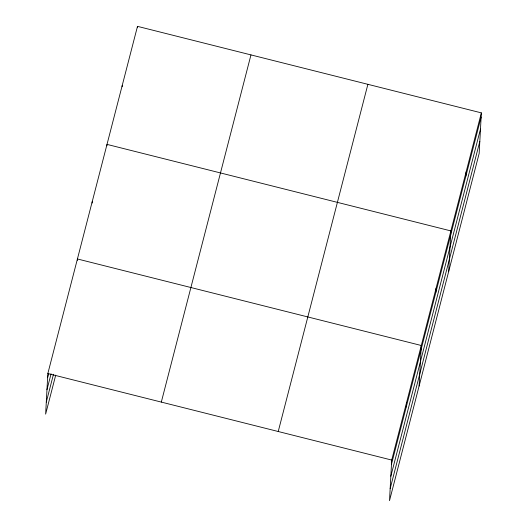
<?xml version="1.0" encoding="UTF-8"?>
<svg xmlns="http://www.w3.org/2000/svg" width="527" height="527" viewBox="0 0 527 527"><rect width="100%" height="100%" fill="white"/><g stroke="black" fill="none" stroke-linecap="round" stroke-linejoin="round"><path stroke-width="0.79" d="M481.362 112.877L391.706 460.064L389.512 500.65L479.162 153.462L481.362 112.877L137.488 26.35L47.838 373.538L45.638 414.123L55.71 375.138M77.35 260.358L77.423 258.968L421.29 345.495L419.097 386.08M92.139 203.073L92.218 201.676M106.935 145.788L107.007 144.391L450.881 230.918L448.681 271.504M122.172 86.764L122.251 85.374M137.415 27.74L137.488 26.35M406.277 406.956L406.501 402.78M435.862 292.38L436.086 288.203M465.894 176.077L466.118 171.901M47.614 377.714L48.642 373.735M46.962 389.73L51.073 373.814M46.29 402.108L53.484 374.262M161.315 402.088L250.964 54.907M278.23 431.508L367.886 84.32M391.482 464.241L481.131 117.053M390.83 476.256L480.486 129.069M390.164 488.634L479.814 141.447M47.838 373.538L391.706 460.064"/></g></svg>
